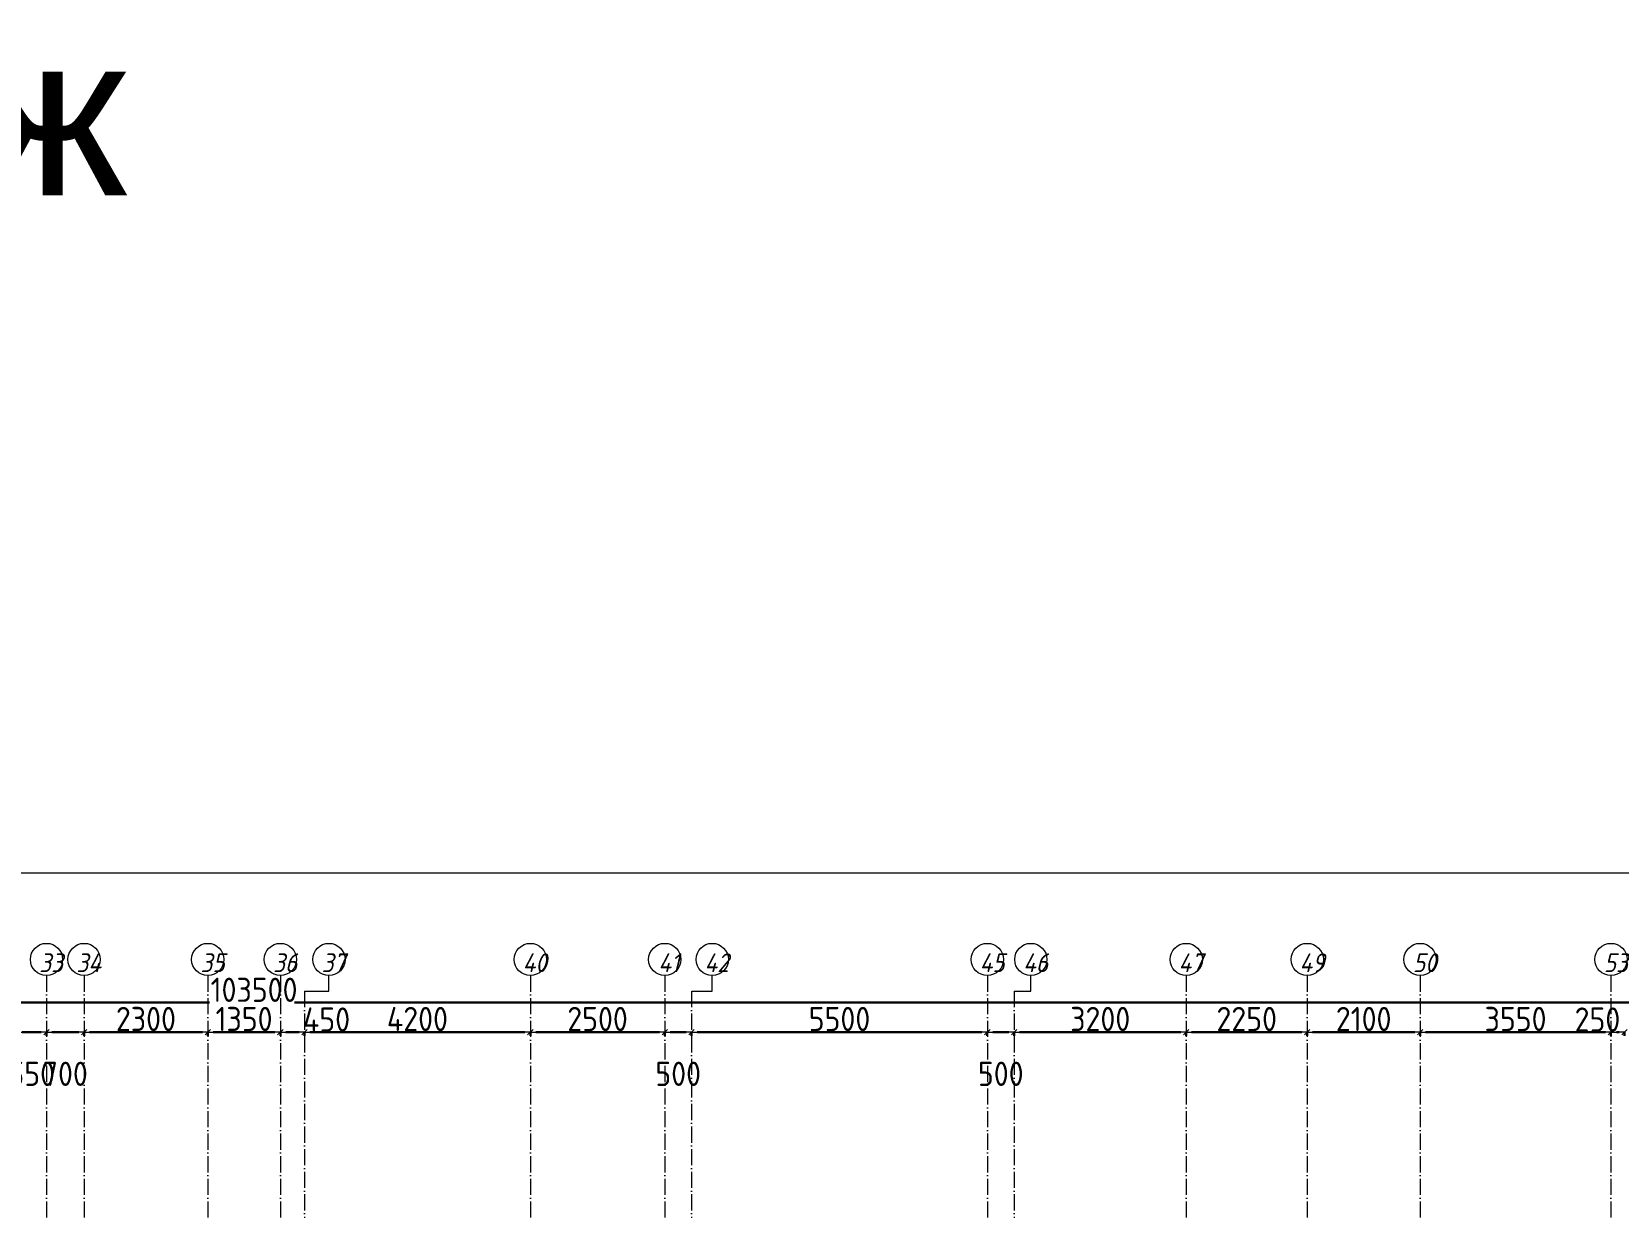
# Model space of a CAD drawing. Header units: millimetres. Extents: x -17017 to 628417, y -109036 to 199237.
# Drawn here: x 561793 to 591303, y 177366 to 199237 of the extents above; entities that cross this region are included whole.
import ezdxf

# ---------------------------------------------------------------- set-up
doc = ezdxf.new("R2010")
doc.units = ezdxf.units.MM
doc.linetypes.add('50_200_ШТРИХ_1Т_ш5_п1_п1_', pattern=[700, 500, -100, 0, -100])
for name, color, linetype, lineweight in [('3.1) ЖБ окна 1.2 м', 102, 'Continuous', 30), ('A-____-____-DIMS', 7, 'Continuous', 9), ('S-GRID-____-IDEN', 7, 'Continuous', 9), ('S-GRID-____-OTLN', 7, 'Continuous', 9), ('S-GRID-____-OTLN-1', 7, '50_200_ШТРИХ_1Т_ш5_п1_п1_', 9)]:
    doc.layers.add(name, color=color, linetype=linetype, lineweight=lineweight)
doc.styles.add('ISOCPEUR_I_9', font='isocpeui.ttf', dxfattribs={"width": 0.9, "height": 250})
doc.styles.get("Standard").update_dxf_attribs({"font": 'arial.ttf'})
doc.styles.add('СПДС', font='isocpeur.ttf', dxfattribs={"width": 0.9})
doc.dimstyles.new('Размера А3', dxfattribs={"dimtxt": 200, "dimasz": 100, "dimexe": 70, "dimexo": 100, "dimgap": 20, "dimtad": 1, "dimdec": 0, "dimrnd": 10, "dimzin": 0, "dimdsep": 46, "dimtxsty": 'СПДС', "dimblk": 'ARROWHEAD_6', "dimcen": 1, "dimclrd": 256, "dimclre": 256, "dimclrt": 256, "dimazin": 0, "dimtfac": 1, "dimtdec": 0, "dimtmove": 2, "dimatfit": 3, "dimfxl": 1, "dimtolj": 1, "dimtzin": 0, "dimarcsym": 0})

# ---------------------------------------------------------------- blocks, each defined once
blk = doc.blocks.new('Ось сетки - Круг_Ø6_00__ISO-2_5_0_9K_-25732049-АР1_План отверстий 2 этажа в осях 1-64_Ю-ЯЯ')
at = {"layer": 'S-GRID-____-IDEN'}
blk.add_circle((0, 0), 3, dxfattribs=at)
blk = doc.blocks.new('ARROWHEAD_6')
at = {"color": 0, "linetype": 'Continuous'}
for p, q in [((0, 0), (-1, 0)), ((-0.5, -0.5), (0.5, 0.5))]:
    blk.add_line(p, q, dxfattribs=at)
blk = doc.blocks.new('*D2772')
at = {"layer": 'A-____-____-DIMS', "lineweight": -2, "transparency": 16777216}
for p, q in [((29358, 548862), (29358, 548786)), ((29458, 548856), (29808, 548856)), ((29908, 548862), (29908, 548786))]:
    blk.add_line(p, q, dxfattribs=at)
at = {"layer": 'Defpoints', "color": 0, "transparency": 16777216}
for p in [(29358, 548962), (29908, 548962), (29908, 548856)]:
    blk.add_point(p, dxfattribs=at)
at = {"layer": 'A-____-____-DIMS', "lineweight": -2, "transparency": 16777216, "xscale": 100, "yscale": 100, "zscale": 100, "rotation": 180}
blk.add_blockref('ARROWHEAD_6', (29358, 548856), dxfattribs=at)
at = {"layer": 'A-____-____-DIMS', "lineweight": -2, "transparency": 16777216, "xscale": 100, "yscale": 100, "zscale": 100}
blk.add_blockref('ARROWHEAD_6', (29908, 548856), dxfattribs=at)
at = {"layer": 'A-____-____-DIMS', "transparency": 16777216, "insert": (29633, 548081), "char_height": 450, "width": 1.87, "attachment_point": 5, "style": 'СПДС'}
blk.add_mtext('\\A1;550', dxfattribs=at)
blk = doc.blocks.new('*D2773')
at = {"layer": 'A-____-____-DIMS', "lineweight": -2, "transparency": 16777216}
for p, q in [((29908, 548862), (29908, 548786)), ((30008, 548856), (30508, 548856)), ((30608, 548862), (30608, 548786))]:
    blk.add_line(p, q, dxfattribs=at)
at = {"layer": 'Defpoints', "color": 0, "transparency": 16777216}
for p in [(29908, 548962), (30608, 548962), (30608, 548856)]:
    blk.add_point(p, dxfattribs=at)
at = {"layer": 'A-____-____-DIMS', "lineweight": -2, "transparency": 16777216, "xscale": 100, "yscale": 100, "zscale": 100, "rotation": 180}
blk.add_blockref('ARROWHEAD_6', (29908, 548856), dxfattribs=at)
at = {"layer": 'A-____-____-DIMS', "lineweight": -2, "transparency": 16777216, "xscale": 100, "yscale": 100, "zscale": 100}
blk.add_blockref('ARROWHEAD_6', (30608, 548856), dxfattribs=at)
at = {"layer": 'A-____-____-DIMS', "transparency": 16777216, "insert": (30258, 548081), "char_height": 450, "width": 1.87, "attachment_point": 5, "style": 'СПДС'}
blk.add_mtext('\\A1;700', dxfattribs=at)
blk = doc.blocks.new('*D2774')
at = {"layer": 'A-____-____-DIMS', "lineweight": -2, "transparency": 16777216}
for p, q in [((30608, 548862), (30608, 548786)), ((30708, 548856), (32808, 548856)), ((32908, 548862), (32908, 548786))]:
    blk.add_line(p, q, dxfattribs=at)
at = {"layer": 'Defpoints', "color": 0, "transparency": 16777216}
for p in [(30608, 548962), (32908, 548962), (32908, 548856)]:
    blk.add_point(p, dxfattribs=at)
at = {"layer": 'A-____-____-DIMS', "lineweight": -2, "transparency": 16777216, "xscale": 100, "yscale": 100, "zscale": 100, "rotation": 180}
blk.add_blockref('ARROWHEAD_6', (30608, 548856), dxfattribs=at)
at = {"layer": 'A-____-____-DIMS', "lineweight": -2, "transparency": 16777216, "xscale": 100, "yscale": 100, "zscale": 100}
blk.add_blockref('ARROWHEAD_6', (32908, 548856), dxfattribs=at)
at = {"layer": 'A-____-____-DIMS', "transparency": 16777216, "insert": (31758, 549101), "char_height": 450, "width": 2.49, "attachment_point": 5, "style": 'СПДС'}
blk.add_mtext('\\A1;2300', dxfattribs=at)
blk = doc.blocks.new('*D2775')
at = {"layer": 'A-____-____-DIMS', "lineweight": -2, "transparency": 16777216}
for p, q in [((32908, 548862), (32908, 548786)), ((33008, 548856), (34158, 548856)), ((34258, 548862), (34258, 548786))]:
    blk.add_line(p, q, dxfattribs=at)
at = {"layer": 'Defpoints', "color": 0, "transparency": 16777216}
for p in [(32908, 548962), (34258, 548962), (34258, 548856)]:
    blk.add_point(p, dxfattribs=at)
at = {"layer": 'A-____-____-DIMS', "lineweight": -2, "transparency": 16777216, "xscale": 100, "yscale": 100, "zscale": 100, "rotation": 180}
blk.add_blockref('ARROWHEAD_6', (32908, 548856), dxfattribs=at)
at = {"layer": 'A-____-____-DIMS', "lineweight": -2, "transparency": 16777216, "xscale": 100, "yscale": 100, "zscale": 100}
blk.add_blockref('ARROWHEAD_6', (34258, 548856), dxfattribs=at)
at = {"layer": 'A-____-____-DIMS', "transparency": 16777216, "insert": (33583, 549101), "char_height": 450, "width": 2.3, "attachment_point": 5, "style": 'СПДС'}
blk.add_mtext('\\A1;1350', dxfattribs=at)
blk = doc.blocks.new('*D2776')
at = {"layer": 'A-____-____-DIMS', "lineweight": -2, "transparency": 16777216}
for p, q in [((34258, 548862), (34258, 548786)), ((34358, 548856), (34608, 548856)), ((34708, 548862), (34708, 548786))]:
    blk.add_line(p, q, dxfattribs=at)
at = {"layer": 'Defpoints', "color": 0, "transparency": 16777216}
for p in [(34258, 548962), (34708, 548962), (34708, 548856)]:
    blk.add_point(p, dxfattribs=at)
at = {"layer": 'A-____-____-DIMS', "lineweight": -2, "transparency": 16777216, "xscale": 100, "yscale": 100, "zscale": 100, "rotation": 180}
blk.add_blockref('ARROWHEAD_6', (34258, 548856), dxfattribs=at)
at = {"layer": 'A-____-____-DIMS', "lineweight": -2, "transparency": 16777216, "xscale": 100, "yscale": 100, "zscale": 100}
blk.add_blockref('ARROWHEAD_6', (34708, 548856), dxfattribs=at)
at = {"layer": 'A-____-____-DIMS', "transparency": 16777216, "insert": (34679, 549316), "char_height": 450, "width": 1.94, "attachment_point": 1, "line_spacing_factor": 1.149209, "style": 'СПДС'}
blk.add_mtext('\\A1;450', dxfattribs=at)
blk = doc.blocks.new('*D2777')
at = {"layer": 'A-____-____-DIMS', "lineweight": -2, "transparency": 16777216}
for p, q in [((34708, 548862), (34708, 548786)), ((34808, 548856), (38808, 548856)), ((38908, 548862), (38908, 548786))]:
    blk.add_line(p, q, dxfattribs=at)
at = {"layer": 'Defpoints', "color": 0, "transparency": 16777216}
for p in [(34708, 548962), (38908, 548962), (38908, 548856)]:
    blk.add_point(p, dxfattribs=at)
at = {"layer": 'A-____-____-DIMS', "lineweight": -2, "transparency": 16777216, "xscale": 100, "yscale": 100, "zscale": 100, "rotation": 180}
blk.add_blockref('ARROWHEAD_6', (34708, 548856), dxfattribs=at)
at = {"layer": 'A-____-____-DIMS', "lineweight": -2, "transparency": 16777216, "xscale": 100, "yscale": 100, "zscale": 100}
blk.add_blockref('ARROWHEAD_6', (38908, 548856), dxfattribs=at)
at = {"layer": 'A-____-____-DIMS', "transparency": 16777216, "insert": (36808, 549101), "char_height": 450, "width": 2.56, "attachment_point": 5, "style": 'СПДС'}
blk.add_mtext('\\A1;4200', dxfattribs=at)
blk = doc.blocks.new('*D2778')
at = {"layer": 'A-____-____-DIMS', "lineweight": -2, "transparency": 16777216}
for p, q in [((38908, 548862), (38908, 548786)), ((39008, 548856), (41308, 548856)), ((41408, 548862), (41408, 548786))]:
    blk.add_line(p, q, dxfattribs=at)
at = {"layer": 'Defpoints', "color": 0, "transparency": 16777216}
for p in [(38908, 548962), (41408, 548962), (41408, 548856)]:
    blk.add_point(p, dxfattribs=at)
at = {"layer": 'A-____-____-DIMS', "lineweight": -2, "transparency": 16777216, "xscale": 100, "yscale": 100, "zscale": 100, "rotation": 180}
blk.add_blockref('ARROWHEAD_6', (38908, 548856), dxfattribs=at)
at = {"layer": 'A-____-____-DIMS', "lineweight": -2, "transparency": 16777216, "xscale": 100, "yscale": 100, "zscale": 100}
blk.add_blockref('ARROWHEAD_6', (41408, 548856), dxfattribs=at)
at = {"layer": 'A-____-____-DIMS', "transparency": 16777216, "insert": (40158, 549101), "char_height": 450, "width": 2.49, "attachment_point": 5, "style": 'СПДС'}
blk.add_mtext('\\A1;2500', dxfattribs=at)
blk = doc.blocks.new('*D2779')
at = {"layer": 'A-____-____-DIMS', "lineweight": -2, "transparency": 16777216}
for p, q in [((41408, 548862), (41408, 548786)), ((41508, 548856), (41808, 548856)), ((41908, 548862), (41908, 548786))]:
    blk.add_line(p, q, dxfattribs=at)
at = {"layer": 'Defpoints', "color": 0, "transparency": 16777216}
for p in [(41408, 548962), (41908, 548962), (41908, 548856)]:
    blk.add_point(p, dxfattribs=at)
at = {"layer": 'A-____-____-DIMS', "lineweight": -2, "transparency": 16777216, "xscale": 100, "yscale": 100, "zscale": 100, "rotation": 180}
blk.add_blockref('ARROWHEAD_6', (41408, 548856), dxfattribs=at)
at = {"layer": 'A-____-____-DIMS', "lineweight": -2, "transparency": 16777216, "xscale": 100, "yscale": 100, "zscale": 100}
blk.add_blockref('ARROWHEAD_6', (41908, 548856), dxfattribs=at)
at = {"layer": 'A-____-____-DIMS', "transparency": 16777216, "insert": (41658, 548081), "char_height": 450, "width": 1.87, "attachment_point": 5, "style": 'СПДС'}
blk.add_mtext('\\A1;500', dxfattribs=at)
blk = doc.blocks.new('*D2780')
at = {"layer": 'A-____-____-DIMS', "lineweight": -2, "transparency": 16777216}
for p, q in [((41908, 548862), (41908, 548786)), ((42008, 548856), (47308, 548856)), ((47408, 548862), (47408, 548786))]:
    blk.add_line(p, q, dxfattribs=at)
at = {"layer": 'Defpoints', "color": 0, "transparency": 16777216}
for p in [(41908, 548962), (47408, 548962), (47408, 548856)]:
    blk.add_point(p, dxfattribs=at)
at = {"layer": 'A-____-____-DIMS', "lineweight": -2, "transparency": 16777216, "xscale": 100, "yscale": 100, "zscale": 100, "rotation": 180}
blk.add_blockref('ARROWHEAD_6', (41908, 548856), dxfattribs=at)
at = {"layer": 'A-____-____-DIMS', "lineweight": -2, "transparency": 16777216, "xscale": 100, "yscale": 100, "zscale": 100}
blk.add_blockref('ARROWHEAD_6', (47408, 548856), dxfattribs=at)
at = {"layer": 'A-____-____-DIMS', "transparency": 16777216, "insert": (44658, 549101), "char_height": 450, "width": 2.49, "attachment_point": 5, "style": 'СПДС'}
blk.add_mtext('\\A1;5500', dxfattribs=at)
blk = doc.blocks.new('*D2781')
at = {"layer": 'A-____-____-DIMS', "lineweight": -2, "transparency": 16777216}
for p, q in [((47408, 548862), (47408, 548786)), ((47508, 548856), (47808, 548856)), ((47908, 548862), (47908, 548786))]:
    blk.add_line(p, q, dxfattribs=at)
at = {"layer": 'Defpoints', "color": 0, "transparency": 16777216}
for p in [(47408, 548962), (47908, 548962), (47908, 548856)]:
    blk.add_point(p, dxfattribs=at)
at = {"layer": 'A-____-____-DIMS', "lineweight": -2, "transparency": 16777216, "xscale": 100, "yscale": 100, "zscale": 100, "rotation": 180}
blk.add_blockref('ARROWHEAD_6', (47408, 548856), dxfattribs=at)
at = {"layer": 'A-____-____-DIMS', "lineweight": -2, "transparency": 16777216, "xscale": 100, "yscale": 100, "zscale": 100}
blk.add_blockref('ARROWHEAD_6', (47908, 548856), dxfattribs=at)
at = {"layer": 'A-____-____-DIMS', "transparency": 16777216, "insert": (47658, 548081), "char_height": 450, "width": 1.87, "attachment_point": 5, "style": 'СПДС'}
blk.add_mtext('\\A1;500', dxfattribs=at)
blk = doc.blocks.new('*D2782')
at = {"layer": 'A-____-____-DIMS', "lineweight": -2, "transparency": 16777216}
for p, q in [((47908, 548862), (47908, 548786)), ((48008, 548856), (51008, 548856)), ((51108, 548862), (51108, 548786))]:
    blk.add_line(p, q, dxfattribs=at)
at = {"layer": 'Defpoints', "color": 0, "transparency": 16777216}
for p in [(47908, 548962), (51108, 548962), (51108, 548856)]:
    blk.add_point(p, dxfattribs=at)
at = {"layer": 'A-____-____-DIMS', "lineweight": -2, "transparency": 16777216, "xscale": 100, "yscale": 100, "zscale": 100, "rotation": 180}
blk.add_blockref('ARROWHEAD_6', (47908, 548856), dxfattribs=at)
at = {"layer": 'A-____-____-DIMS', "lineweight": -2, "transparency": 16777216, "xscale": 100, "yscale": 100, "zscale": 100}
blk.add_blockref('ARROWHEAD_6', (51108, 548856), dxfattribs=at)
at = {"layer": 'A-____-____-DIMS', "transparency": 16777216, "insert": (49508, 549101), "char_height": 450, "width": 2.49, "attachment_point": 5, "style": 'СПДС'}
blk.add_mtext('\\A1;3200', dxfattribs=at)
blk = doc.blocks.new('*D2783')
at = {"layer": 'A-____-____-DIMS', "lineweight": -2, "transparency": 16777216}
for p, q in [((51108, 548862), (51108, 548786)), ((51208, 548856), (53258, 548856)), ((53358, 548862), (53358, 548786))]:
    blk.add_line(p, q, dxfattribs=at)
at = {"layer": 'Defpoints', "color": 0, "transparency": 16777216}
for p in [(51108, 548962), (53358, 548962), (53358, 548856)]:
    blk.add_point(p, dxfattribs=at)
at = {"layer": 'A-____-____-DIMS', "lineweight": -2, "transparency": 16777216, "xscale": 100, "yscale": 100, "zscale": 100, "rotation": 180}
blk.add_blockref('ARROWHEAD_6', (51108, 548856), dxfattribs=at)
at = {"layer": 'A-____-____-DIMS', "lineweight": -2, "transparency": 16777216, "xscale": 100, "yscale": 100, "zscale": 100}
blk.add_blockref('ARROWHEAD_6', (53358, 548856), dxfattribs=at)
at = {"layer": 'A-____-____-DIMS', "transparency": 16777216, "insert": (52233, 549101), "char_height": 450, "width": 2.49, "attachment_point": 5, "style": 'СПДС'}
blk.add_mtext('\\A1;2250', dxfattribs=at)
blk = doc.blocks.new('*D2784')
at = {"layer": 'A-____-____-DIMS', "lineweight": -2, "transparency": 16777216}
for p, q in [((53358, 548862), (53358, 548786)), ((53458, 548856), (55358, 548856)), ((55458, 548862), (55458, 548786))]:
    blk.add_line(p, q, dxfattribs=at)
at = {"layer": 'Defpoints', "color": 0, "transparency": 16777216}
for p in [(53358, 548962), (55458, 548962), (55458, 548856)]:
    blk.add_point(p, dxfattribs=at)
at = {"layer": 'A-____-____-DIMS', "lineweight": -2, "transparency": 16777216, "xscale": 100, "yscale": 100, "zscale": 100, "rotation": 180}
blk.add_blockref('ARROWHEAD_6', (53358, 548856), dxfattribs=at)
at = {"layer": 'A-____-____-DIMS', "lineweight": -2, "transparency": 16777216, "xscale": 100, "yscale": 100, "zscale": 100}
blk.add_blockref('ARROWHEAD_6', (55458, 548856), dxfattribs=at)
at = {"layer": 'A-____-____-DIMS', "transparency": 16777216, "insert": (54408, 549101), "char_height": 450, "width": 2.3, "attachment_point": 5, "style": 'СПДС'}
blk.add_mtext('\\A1;2100', dxfattribs=at)
blk = doc.blocks.new('*D2785')
at = {"layer": 'A-____-____-DIMS', "lineweight": -2, "transparency": 16777216}
for p, q in [((55458, 548862), (55458, 548786)), ((55558, 548856), (58908, 548856)), ((59008, 548862), (59008, 548786))]:
    blk.add_line(p, q, dxfattribs=at)
at = {"layer": 'Defpoints', "color": 0, "transparency": 16777216}
for p in [(55458, 548962), (59008, 548962), (59008, 548856)]:
    blk.add_point(p, dxfattribs=at)
at = {"layer": 'A-____-____-DIMS', "lineweight": -2, "transparency": 16777216, "xscale": 100, "yscale": 100, "zscale": 100, "rotation": 180}
blk.add_blockref('ARROWHEAD_6', (55458, 548856), dxfattribs=at)
at = {"layer": 'A-____-____-DIMS', "lineweight": -2, "transparency": 16777216, "xscale": 100, "yscale": 100, "zscale": 100}
blk.add_blockref('ARROWHEAD_6', (59008, 548856), dxfattribs=at)
at = {"layer": 'A-____-____-DIMS', "transparency": 16777216, "insert": (57233, 549101), "char_height": 450, "width": 2.49, "attachment_point": 5, "style": 'СПДС'}
blk.add_mtext('\\A1;3550', dxfattribs=at)
blk = doc.blocks.new('*D2786')
at = {"layer": 'A-____-____-DIMS', "lineweight": -2, "transparency": 16777216}
for p, q in [((59008, 548862), (59008, 548786)), ((59108, 548856), (59158, 548856)), ((59258, 548862), (59258, 548786))]:
    blk.add_line(p, q, dxfattribs=at)
at = {"layer": 'Defpoints', "color": 0, "transparency": 16777216}
for p in [(59008, 548962), (59258, 548962), (59258, 548856)]:
    blk.add_point(p, dxfattribs=at)
at = {"layer": 'A-____-____-DIMS', "lineweight": -2, "transparency": 16777216, "xscale": 100, "yscale": 100, "zscale": 100, "rotation": 180}
blk.add_blockref('ARROWHEAD_6', (59008, 548856), dxfattribs=at)
at = {"layer": 'A-____-____-DIMS', "lineweight": -2, "transparency": 16777216, "xscale": 100, "yscale": 100, "zscale": 100}
blk.add_blockref('ARROWHEAD_6', (59258, 548856), dxfattribs=at)
at = {"layer": 'A-____-____-DIMS', "transparency": 16777216, "insert": (58332, 549316), "char_height": 450, "width": 1.87, "attachment_point": 1, "line_spacing_factor": 1.149209, "style": 'СПДС'}
blk.add_mtext('\\A1;250', dxfattribs=at)
blk = doc.blocks.new('*D2793')
at = {"layer": 'A-____-____-DIMS', "lineweight": -2, "transparency": 16777216}
for p, q in [((-17942, 549415), (-17942, 549339)), ((-17842, 549409), (32942, 549409)), ((85458, 549409), (34521, 549409)), ((85558, 549415), (85558, 549339))]:
    blk.add_line(p, q, dxfattribs=at)
at = {"layer": 'Defpoints', "color": 0, "transparency": 16777216}
for p in [(-17942, 549515), (85558, 549515), (85558, 549409)]:
    blk.add_point(p, dxfattribs=at)
at = {"layer": 'A-____-____-DIMS', "lineweight": -2, "transparency": 16777216, "xscale": 100, "yscale": 100, "zscale": 100, "rotation": 180}
blk.add_blockref('ARROWHEAD_6', (-17942, 549409), dxfattribs=at)
at = {"layer": 'A-____-____-DIMS', "lineweight": -2, "transparency": 16777216, "xscale": 100, "yscale": 100, "zscale": 100}
blk.add_blockref('ARROWHEAD_6', (85558, 549409), dxfattribs=at)
at = {"layer": 'A-____-____-DIMS', "transparency": 16777216, "insert": (32962, 549869), "char_height": 450, "width": 3.54, "attachment_point": 1, "line_spacing_factor": 1.149209, "style": 'СПДС'}
blk.add_mtext('\\A1;103500', dxfattribs=at)
blk = doc.blocks.new('2этаж')
at = {"layer": 'S-GRID-____-OTLN-1', "color": 251, "ltscale": 0.6, "true_color": 0x636466}
for p, q in [((29908.3, 549908.8), (29908.3, 512083.3)), ((30608.3, 549908.8), (30608.3, 536263.3)), ((32908.3, 549908.8), (32908.3, 511907.5)), ((34258.3, 549908.8), (34258.3, 525691.4)), ((38908.3, 549908.8), (38908.3, 511907.5)), ((41408.3, 549908.8), (41408.3, 511907.5)), ((47408.3, 549908.8), (47408.3, 511907.5)), ((51108.3, 549908.8), (51108.3, 511907.5)), ((53358.3, 549908.8), (53358.3, 511907.5)), ((55458.3, 549908.8), (55458.3, 498997)), ((59008.3, 549908.8), (59008.3, 498997)), ((34708.3, 549620.5), (34708.3, 525691.4)), ((41908.3, 549620.5), (41908.3, 512048.6)), ((47908.3, 549620.5), (47908.3, 512048.6))]:
    blk.add_line(p, q, dxfattribs=at)
at = {"layer": 'S-GRID-____-IDEN', "xscale": 99.99999999999993, "yscale": 99.99999999999993, "zscale": 99.99999999999993, "rotation": 180}
for p in [(29908.3, 550208.8), (30608.3, 550208.8), (32908.3, 550208.8), (34258.3, 550208.8), (35161.9, 550208.8), (38908.3, 550208.8), (41408.3, 550208.8), (42291.4, 550208.8), (47408.3, 550208.8), (48217.8, 550208.8), (51108.3, 550208.8), (53358.3, 550208.8), (55458.3, 550208.8), (59008.3, 550208.8)]:
    blk.add_blockref('Ось сетки - Круг_Ø6_00__ISO-2_5_0_9K_-25732049-АР1_План отверстий 2 этажа в осях 1-64_Ю-ЯЯ', p, dxfattribs=at)
at = {"layer": 'S-GRID-____-IDEN', "char_height": 350, "attachment_point": 1, "style": 'ISOCPEUR_I_9'}
for s, insert, width in [('33', (29774, 550322.7), 404.05), ('34', (30465, 550322.7), 425.696), ('35', (32774, 550322.7), 404.05), ('36', (34124, 550322.7), 404.05), ('37', (35027.6, 550322.7), 404.05), ('40', (38765, 550322.7), 425.696), ('41', (41288.8, 550322.7), 367.975), ('42', (42148.1, 550322.7), 425.696), ('45', (47265, 550322.7), 425.696), ('46', (48074.4, 550322.7), 425.696), ('47', (50965, 550322.7), 425.696), ('49', (53215, 550322.7), 425.696), ('50', (55324, 550322.7), 404.05), ('53', (58874, 550322.7), 404.05)]:
    blk.add_mtext(s, dxfattribs=dict(at, insert=insert, width=width))
at = {"layer": 'A-____-____-DIMS'}
for base, p1, p2, picture, middle in [((85558.3, 549408.6), (-17941.7, 549514.7), (85558.3, 549514.7), '*D2793', (33731.2, 549568.6)), ((34708.3, 548856.4), (34258.3, 548962.5), (34708.3, 548962.5), '*D2776', (35084.4, 549016.3)), ((59258.3, 548856.4), (59008.3, 548962.5), (59258.3, 548962.5), '*D2786', (58716.7, 549016.3))]:
    dim = blk.add_linear_dim(base=base, p1=p1, p2=p2, dimstyle='Размера А3', override={"dimtxt": 450}, dxfattribs=at)
    dim.commit()
    dim.dimension.update_dxf_attribs({"geometry": picture, "text_midpoint": middle, "dimtype": 160})
for base, p1, p2, picture, middle in [((32908.3, 548856.4), (30608.3, 548962.5), (32908.3, 548962.5), '*D2774', (31758.3, 549101.4)), ((34258.3, 548856.4), (32908.3, 548962.5), (34258.3, 548962.5), '*D2775', (33583.3, 549101.4)), ((38908.3, 548856.4), (34708.3, 548962.5), (38908.3, 548962.5), '*D2777', (36808.3, 549101.4)), ((41408.3, 548856.4), (38908.3, 548962.5), (41408.3, 548962.5), '*D2778', (40158.3, 549101.4)), ((47408.3, 548856.4), (41908.3, 548962.5), (47408.3, 548962.5), '*D2780', (44658.3, 549101.4)), ((51108.3, 548856.4), (47908.3, 548962.5), (51108.3, 548962.5), '*D2782', (49508.3, 549101.4)), ((53358.3, 548856.4), (51108.3, 548962.5), (53358.3, 548962.5), '*D2783', (52233.3, 549101.4)), ((55458.3, 548856.4), (53358.3, 548962.5), (55458.3, 548962.5), '*D2784', (54408.3, 549101.4)), ((59008.3, 548856.4), (55458.3, 548962.5), (59008.3, 548962.5), '*D2785', (57233.3, 549101.4)), ((29908.3, 548856.4), (29358.3, 548962.5), (29908.3, 548962.5), '*D2772', (29633.3, 548081.4)), ((30608.3, 548856.4), (29908.3, 548962.5), (30608.3, 548962.5), '*D2773', (30258.3, 548081.4)), ((41908.3, 548856.4), (41408.3, 548962.5), (41908.3, 548962.5), '*D2779', (41658.3, 548081.4)), ((47908.3, 548856.4), (47408.3, 548962.5), (47908.3, 548962.5), '*D2781', (47658.3, 548081.4))]:
    dim = blk.add_linear_dim(base=base, p1=p1, p2=p2, dimstyle='Размера А3', override={"dimtxt": 450}, dxfattribs=at)
    dim.commit()
    dim.dimension.update_dxf_attribs({"geometry": picture, "text_midpoint": middle})

msp = doc.modelspace()

# ---------------------------------------------------------------- linework, layer by layer
at = {"color": 1, "lineweight": 0}
msp.add_lwpolyline([(509005, 183587), (622241, 183587), (622241, 84759), (509005, 84759)], close=True, dxfattribs=at)
at = {"layer": 'S-GRID-____-OTLN'}
for p, q in [((567321, 181389), (567321, 181677)), ((574451, 181389), (574451, 181677)), ((580377, 181389), (580377, 181677)), ((566868, 181389), (567321, 181389)), ((574068, 181389), (574451, 181389)), ((580068, 181389), (580377, 181389))]:
    msp.add_line(p, q, dxfattribs=at)

# ---------------------------------------------------------------- block references
at = {"layer": '3.1) ЖБ окна 1.2 м'}
msp.add_blockref('2этаж', (532159, -368232), dxfattribs=at)

# ---------------------------------------------------------------- texts
at = {"color": 1, "lineweight": 30, "insert": (550898, 199192), "char_height": 3000, "attachment_point": 1}
msp.add_mtext_dynamic_manual_height_columns('2 этаж', width=55251, gutter_width=1, heights=[0], dxfattribs=at)

doc.saveas('drawing.dxf')
